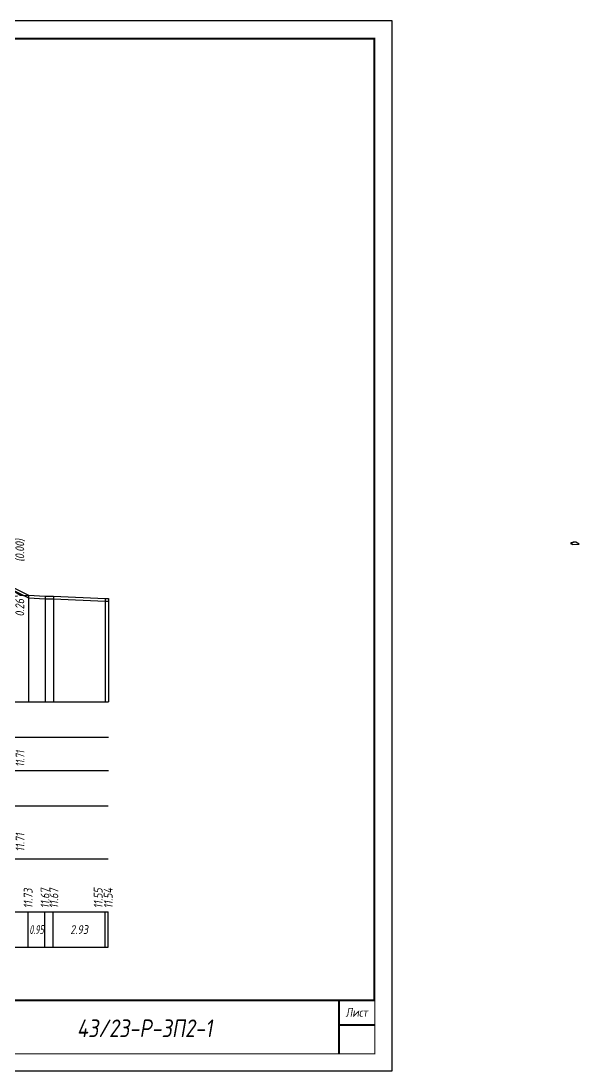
# Model space of a CAD drawing. Extents: x -717 to 1451, y -133302 to 233.
# Drawn here: x 285 to 442.9, y -97997.4 to -97700.4 of the extents above; entities that cross this region are included whole.
import ezdxf
from ezdxf.enums import TextEntityAlignment as Align

# ---------------------------------------------------------------- set-up
doc = ezdxf.new("R2010")
doc.units = 0
doc.linetypes.add('штриховая', pattern=[0.75, 0.5, -0.25])
for name, color, linetype in [('Зарамочное оформление', 7, 'Continuous'), ('Интерполированный поперечник', 2, 'Continuous'), ('Код_510', 7, 'Continuous'), ('Код_514', 1, 'Continuous'), ('Код_516', 1, 'Continuous'), ('Объём_2650', 7, 'Continuous'), ('Рабочие отметки', 7, 'Continuous'), ('Рабочие отметки доп.', 7, 'Continuous'), ('Таблица', 7, 'Continuous'), ('Черный поперечник', 3, 'Continuous')]:
    doc.layers.add(name, color=color, linetype=linetype)
for name, color, linetype, true_color in [('Контур_2570', 7, 'Continuous', 0x80ff00), ('Объём_2563', 7, 'Continuous', 0xff8000), ('Объём_2600', 7, 'Continuous', 0x808000)]:
    doc.layers.add(name, color=color, linetype=linetype, true_color=true_color)
doc.styles.add('М', font='romand.shx', dxfattribs={"width": 0.8, "oblique": 10, "height": 2.5})

# ---------------------------------------------------------------- blocks, each defined once
blk = doc.blocks.new('Штамп')
at = {"linetype": 'Continuous'}
blk.add_wipeout([(199.95, -411.25), (384.95, -411.25), (384.95, -426.25), (199.95, -426.25)], dxfattribs=at).dxf.layer = 'Зарамочное оформление'
at = {"layer": 'Зарамочное оформление', "linetype": 'Continuous', "lineweight": -3, "const_width": 0.6, "flags": 128}
for points in [[(199.95, -426.25), (199.95, -411.25), (384.95, -411.25)], [(209.95, -411.25), (209.95, -426.25)], [(219.95, -411.25), (219.95, -426.25)], [(229.95, -411.25), (229.95, -426.25)], [(239.95, -411.25), (239.95, -426.25)], [(254.95, -411.25), (254.95, -426.25)], [(264.95, -411.25), (264.95, -426.25)], [(374.95, -411.25), (374.95, -426.25)], [(199.95, -416.25), (264.95, -416.25)], [(374.95, -418.25), (384.95, -418.25)], [(199.95, -421.25), (264.95, -421.25)]]:
    blk.add_lwpolyline(points, dxfattribs=at)
at = {"linetype": 'Continuous', "insert": (319.95, -419.17), "char_height": 5, "width": 110, "attachment_point": 5, "style": 'М'}
blk.add_mtext('{\\Q10;\\W0.8;43/23-Р-ЗП2-1}', dxfattribs=at)
at = {"layer": 'Зарамочное оформление', "linetype": 'Continuous', "style": 'М', "oblique": 10}
for s, width, p in [('Лист', 0.8, (379.95, -414.66)), ('Изм.', 0.8, (204.95, -423.75)), ('Кол.уч.', 0.7, (214.95, -423.75)), ('Лист', 0.8, (224.95, -423.75)), ('N док.', 0.7, (235.28, -423.75)), ('Подпись', 0.8, (247.45, -423.75)), ('Дата', 0.8, (259.95, -423.75))]:
    blk.add_text(s, height=2.5, dxfattribs=dict(at, width=width)).set_placement(p, align=Align.MIDDLE_CENTER)
blk = doc.blocks.new('шифр')
blk.add_blockref('Штамп', (0, -97626))

msp = doc.modelspace()

# ---------------------------------------------------------------- hatches: boundary and pattern name
at = {"transparency": 33554681}
h = msp.add_hatch(dxfattribs=at)
h.set_pattern_fill('ANGLE', color=256)
h.set_pattern_definition([(0, (0, 0), (0, 6.985), [5.08, -1.905]), (90, (0, 0), (-6.985, 4e-16), [5.08, -1.905])])
h.paths.add_polyline_path([(287.039, -97863.593), (285.701, -97862.917), (287.063, -97862.862), (287.063, -97863.594)])
at = {"layer": 'Объём_2600'}
h = msp.add_hatch(dxfattribs=at)
h.set_pattern_fill('ANSI31', color=6, scale=0.4)
h.paths.add_polyline_path([(285.701, -97862.917), (284.699, -97862.958), (281.322, -97860.707)])

# ---------------------------------------------------------------- linework, layer by layer
at = {"flags": 128}
msp.add_lwpolyline([(-30.054, -97997.421), (389.946, -97997.421), (389.946, -97700.421), (-30.054, -97700.421)], close=True, dxfattribs=at)
at = {"const_width": 0.6, "flags": 128}
msp.add_lwpolyline([(-10.054, -97992.421), (384.946, -97992.421), (384.946, -97705.421), (-10.054, -97705.421)], close=True, dxfattribs=at)
at = {"layer": 'Код_510'}
for p, q in [((286.984, -97962.421), (286.984, -97952.421)), ((291.754, -97962.421), (291.754, -97952.421)), ((294.106, -97962.421), (294.106, -97952.421)), ((308.748, -97962.421), (308.748, -97952.421)), ((309.645, -97962.421), (309.645, -97952.421))]:
    msp.add_line(p, q, dxfattribs=at)
at = {"layer": 'Контур_2570', "flags": 128}
msp.add_lwpolyline([(254.64, -97847.236), (287.039, -97863.593), (287.039, -97863.593), (291.809, -97863.885), (294.161, -97863.872), (308.802, -97864.499), (309.699, -97864.539)], dxfattribs=at)
at = {"layer": 'Объём_2563', "color": 250, "flags": 128}
msp.add_lwpolyline([(440.885, -97848.293), (441.06, -97848.467), (442.86, -97848.413), (441.985, -97847.83), (441.085, -97847.857), (441.086, -97848.022), (440.585, -97848.022), (440.585, -97848.302), (440.885, -97848.293)], dxfattribs=at)
at = {"layer": 'Объём_2600', "color": 5, "flags": 128}
msp.add_lwpolyline([(287.039, -97863.593), (285.701, -97862.917), (287.063, -97862.862), (287.063, -97863.594), (287.039, -97863.593), (287.039, -97863.593)], dxfattribs=at)
at = {"layer": 'Объём_2650', "color": 6, "flags": 128}
msp.add_lwpolyline([(285.701, -97862.917), (284.699, -97862.958), (281.322, -97860.707), (285.701, -97862.917), (285.701, -97862.917)], dxfattribs=at)
at = {"layer": 'Таблица'}
for p, q in [((80, -97893), (309.699, -97893)), ((80, -97903), (309.699, -97903)), ((80, -97912.421), (309.699, -97912.421)), ((79.946, -97922.421), (309.645, -97922.421)), ((79.946, -97937.421), (309.645, -97937.421)), ((79.946, -97952.421), (309.645, -97952.421)), ((79.946, -97962.421), (309.645, -97962.421))]:
    msp.add_line(p, q, dxfattribs=at)
at = {"layer": 'Черный поперечник', "color": 7}
for p, q in [((287.039, -97862.843), (287.039, -97893)), ((291.809, -97863.135), (291.809, -97893)), ((294.161, -97863.122), (294.161, -97893)), ((308.802, -97863.749), (308.802, -97893)), ((309.699, -97863.789), (309.699, -97893))]:
    msp.add_line(p, q, dxfattribs=at)
at = {"layer": 'Черный поперечник', "flags": 128}
msp.add_lwpolyline([(254.64, -97846.486), (287.039, -97862.843), (291.809, -97863.135), (294.161, -97863.122), (308.802, -97863.749), (309.699, -97863.789)], dxfattribs=at)

# ---------------------------------------------------------------- texts
at = {"linetype": 'Continuous', "style": 'М', "oblique": 10, "width": 0.8}
msp.add_text('320', height=2.5, dxfattribs=at).set_placement((380.312, -97988.509), align=Align.MIDDLE)
at = {"layer": 'Код_510', "style": 'М', "oblique": 10, "width": 0.8}
for s, p in [('11.73', (286.984, -97951.421)), ('11.67', (291.754, -97951.421)), ('11.67', (294.254, -97951.421)), ('11.55', (306.803, -97951.421)), ('11.54', (309.645, -97951.421))]:
    msp.add_text(s, height=2.5, rotation=90, dxfattribs=at).set_placement(p, align=Align.MIDDLE_LEFT)
at = {"layer": 'Код_510', "style": 'М', "oblique": 10}
for s, width, p in [('0.95', 0.6, (289.369, -97957.421)), ('2.93', 0.8, (301.427, -97957.421))]:
    msp.add_text(s, height=2.5, dxfattribs=dict(at, width=width)).set_placement(p, align=Align.MIDDLE_CENTER)
at = {"layer": 'Код_514', "style": 'М', "oblique": 10, "width": 0.7}
msp.add_text('11.71', height=2.5, rotation=90, dxfattribs=at).set_placement((284.699, -97911.382), align=Align.MIDDLE_LEFT)
at = {"layer": 'Код_516', "style": 'М', "oblique": 10, "width": 0.8}
msp.add_text('11.71', height=2.5, rotation=90, dxfattribs=at).set_placement((284.699, -97935.371), align=Align.MIDDLE_LEFT)
at = {"layer": 'Рабочие отметки', "color": 1, "style": 'М', "oblique": 10, "width": 0.8}
msp.add_text('0.26', height=2.5, rotation=90, dxfattribs=at).set_placement((284.621, -97863.889), align=Align.MIDDLE_RIGHT)
at = {"layer": 'Рабочие отметки доп.', "color": 1, "style": 'М', "oblique": 10, "width": 0.8}
msp.add_text('(0.00)', height=2.5, rotation=90, dxfattribs=at).set_placement((284.621, -97853.389), align=Align.MIDDLE_LEFT)

# ---------------------------------------------------------------- next in the draw order: block references
msp.add_blockref('шифр', (0, 59.829))

# ---------------------------------------------------------------- next in the draw order: linework, layer by layer
at = {"layer": 'Интерполированный поперечник', "linetype": 'штриховая', "ltscale": 10, "flags": 128}
msp.add_lwpolyline([(114.085, -97869.875), (287.063, -97862.862)], dxfattribs=at)

doc.saveas('drawing.dxf')
